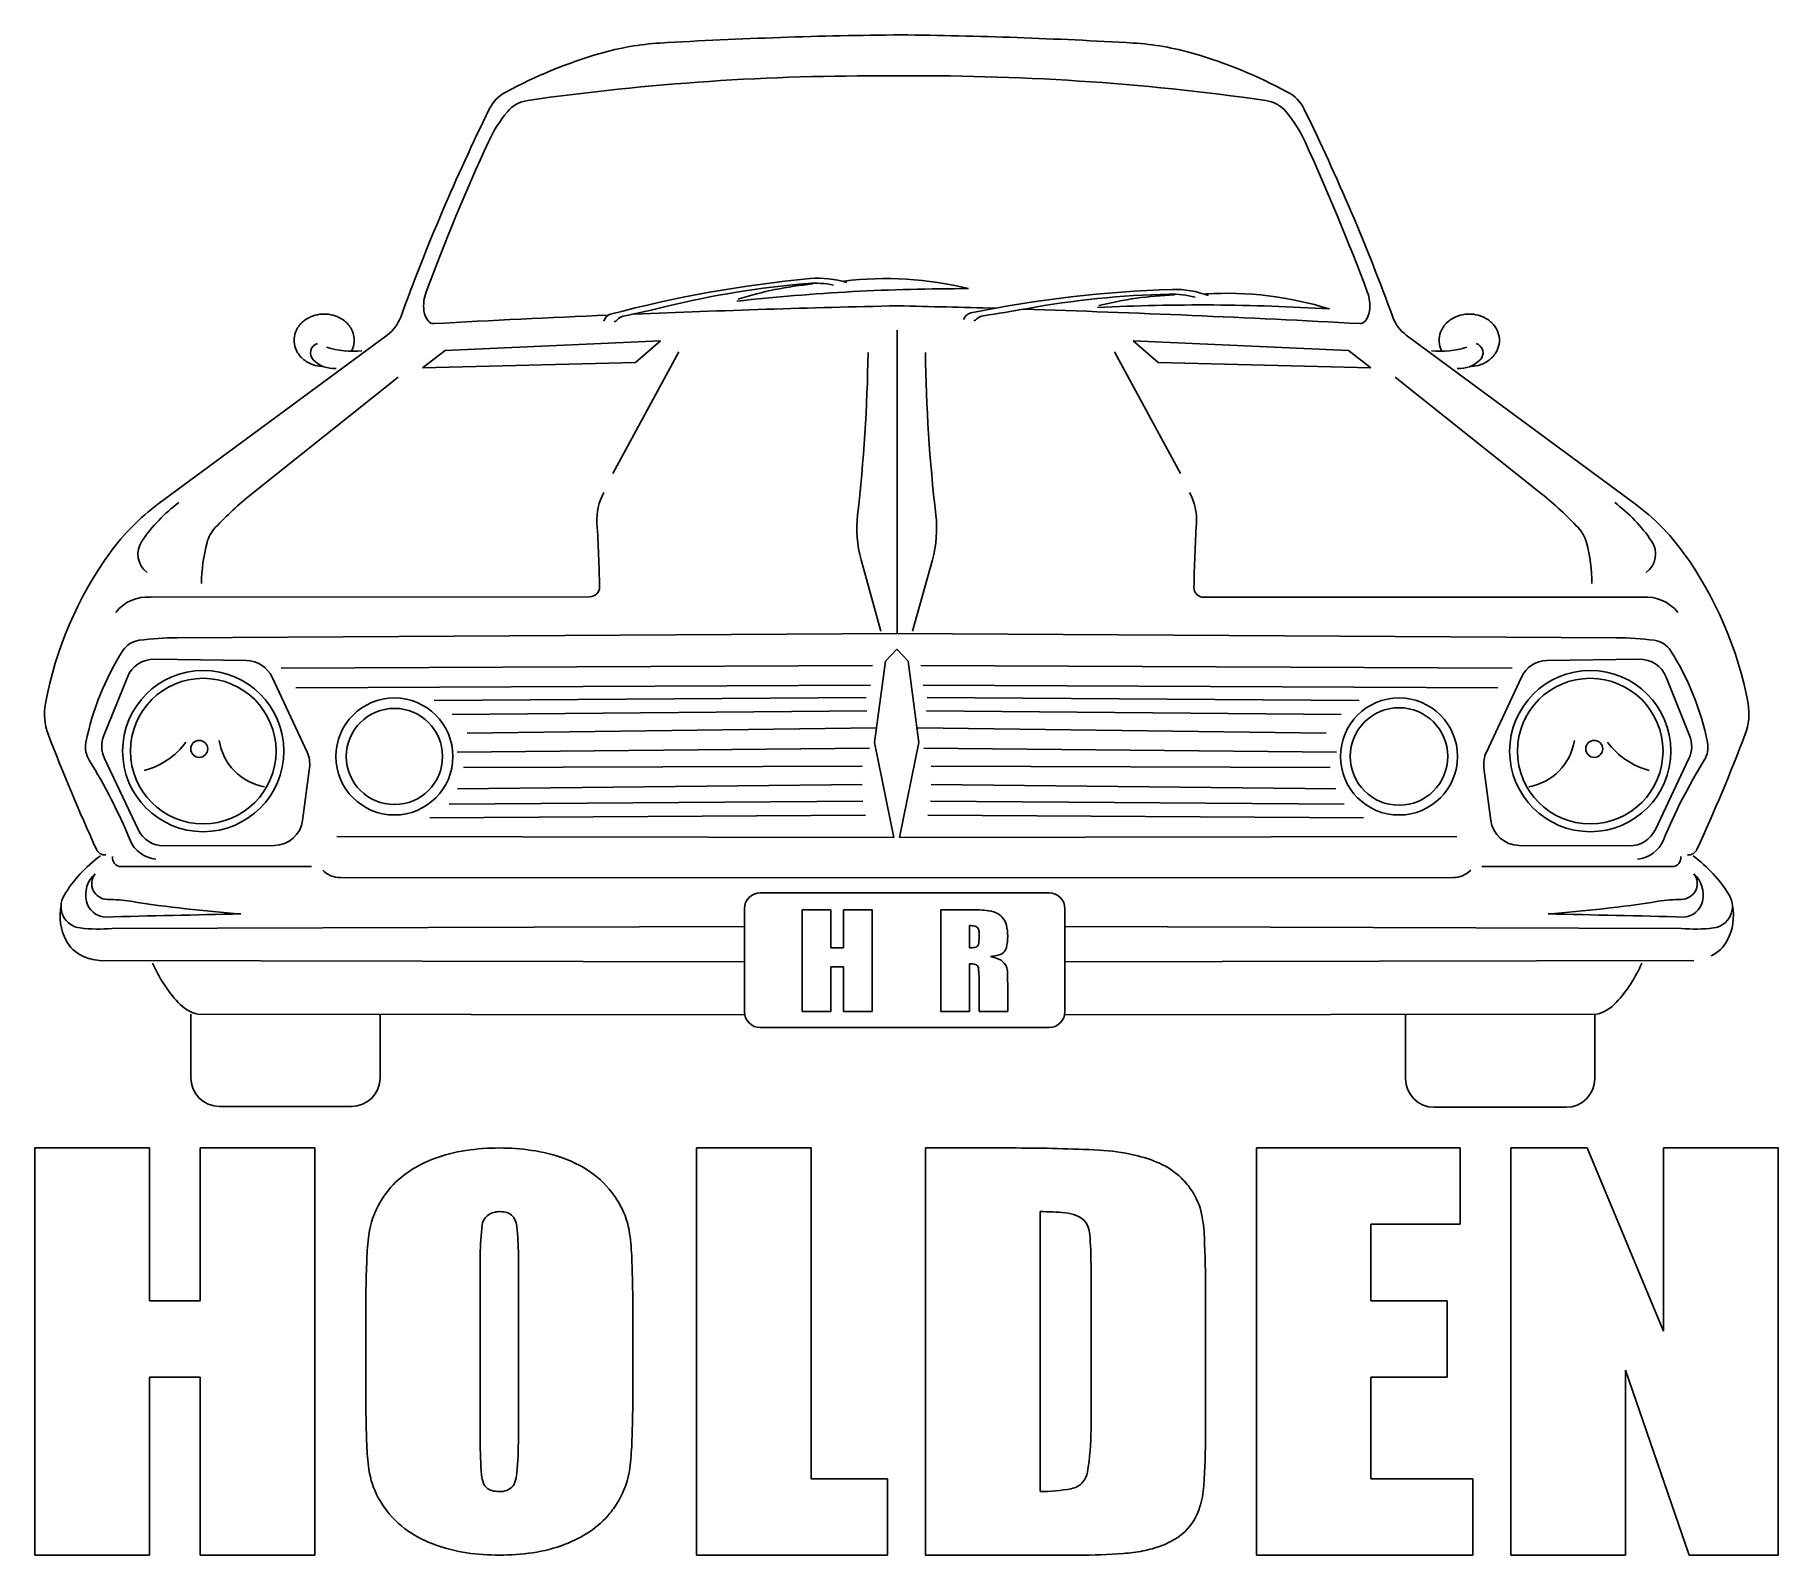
# Model space of a CAD drawing. Header units: metres. Extents: x 51 to 599, y -61 to 417.
import ezdxf

# ---------------------------------------------------------------- set-up
doc = ezdxf.new("R2010")
doc.units = ezdxf.units.M

msp = doc.modelspace()

# ---------------------------------------------------------------- linework, layer by layer
at = {"layer": 'Part1_Part1_Part1_Part1_Lay1', "color": 1}
for p, q in [((321.718852, 228.362552), (321.718852, 323.735572)), ((161.386702, 322.150783), (89.33262, 268.959023)), ((247.281917, 320.331916), (179.583895, 317.276661)), ((239.402574, 313.578195), (247.281917, 320.331916)), ((395.854083, 320.331916), (463.552105, 317.276661)), ((403.733426, 313.578195), (395.854083, 320.331916)), ((481.749298, 322.150783), (553.80338, 268.959023)), ((179.583895, 317.276661), (172.508568, 311.809363)), ((172.508568, 311.809363), (239.402574, 313.578195)), ((253.102707, 316.869769), (232.346956, 278.679188)), ((390.033293, 316.869769), (410.789044, 278.679188)), ((470.627432, 311.809363), (403.733426, 313.578195)), ((463.552105, 317.276661), (470.627432, 311.809363)), ((164.885455, 308.975622), (118.835194, 272.197226)), ((478.250545, 308.975622), (524.300806, 272.197226)), ((316.565649, 229.104079), (310.357984, 251.451672)), ((326.570351, 229.104079), (332.778016, 251.451672)), ((87.047691, 239.755094), (225.137958, 239.907256)), ((417.998762, 239.74287), (556.088309, 239.755094)), ((321.718852, 228.362552), (95.343592, 227.011006)), ((321.718852, 228.362552), (547.792408, 227.011006)), ((117.179192, 219.824335), (88.196786, 220.265691)), ((318.009207, 219.681088), (314.588819, 194.028175)), ((318.009207, 219.681088), (321.582635, 223.373963)), ((321.582635, 223.373963), (325.126793, 219.681088)), ((325.126793, 219.681088), (328.547181, 194.028175)), ((525.956808, 219.824335), (554.939214, 220.265691)), ((72.311199, 196.265579), (79.712076, 214.630721)), ((136.201511, 191.051967), (125.197801, 214.631347)), ((313.973507, 218.262139), (128.087591, 217.409451)), ((329.162493, 218.262139), (515.048409, 217.409451)), ((506.934489, 191.051967), (517.938199, 214.631347)), ((570.824801, 196.265579), (563.423924, 214.630721)), ((313.273169, 212.135074), (132.635257, 211.224623)), ((329.862831, 212.135074), (510.500743, 211.224623)), ((311.952526, 208.173146), (176.146432, 207.292717)), ((312.172633, 203.991111), (181.869217, 202.890575)), ((330.963367, 203.991111), (461.266783, 202.890575)), ((331.183474, 208.173146), (466.989568, 207.292717)), ((186.568574, 196.959936), (315.077446, 198.67013)), ((456.567426, 196.959936), (328.058554, 198.67013)), ((313.039663, 192.307888), (183.374339, 191.045939)), ((314.588819, 194.028175), (320.696655, 164.221933)), ((328.547181, 194.028175), (322.439345, 164.221933)), ((330.096337, 192.307888), (459.761661, 191.045939)), ((72.524124, 189.051147), (83.092007, 166.724634)), ((310.750667, 186.610111), (185.339875, 186.189097)), ((332.385333, 186.610111), (457.796125, 186.189097)), ((570.611876, 189.051147), (560.043993, 166.724634)), ((134.809292, 169.556841), (136.969883, 186.07901)), ((508.326708, 169.556841), (506.166117, 186.07901)), ((310.950142, 175.602753), (180.900927, 174.640478)), ((310.70323, 180.818013), (183.547693, 179.542415)), ((332.185858, 175.602753), (462.235073, 174.640478)), ((332.43277, 180.818013), (459.588307, 179.542415)), ((311.783379, 171.251564), (174.783646, 170.346213)), ((331.352621, 171.251564), (468.352354, 170.346213)), ((320.696655, 164.221933), (145.51585, 164.544996)), ((322.439345, 164.221933), (497.62015, 164.544996)), ((91.265378, 161.575162), (125.923898, 161.723911)), ((551.870622, 161.575162), (517.212102, 161.723911)), ((137.61895, 155.036994), (77.767705, 155.036994)), ((505.51705, 155.036994), (565.368295, 155.036994)), ((321.006206, 151.521366), (146.739708, 151.581253)), ((321.006206, 151.521366), (496.396292, 151.581253)), ((278.686047, 146.809905), (369.457295, 146.809905)), ((273.686047, 109.429474), (273.686047, 141.809905)), ((291.845571, 109.511047), (291.845571, 141.511047)), ((291.845571, 141.511047), (300.845571, 141.511047)), ((300.845571, 141.511047), (300.845571, 129.511047)), ((304.845571, 129.511047), (304.845571, 141.511047)), ((304.845571, 141.511047), (313.845571, 141.511047)), ((313.845571, 141.511047), (313.845571, 109.511047)), ((335.443779, 141.511), (342.100029, 141.511)), ((335.443779, 109.511), (335.443779, 141.511)), ((374.457295, 141.809905), (374.457295, 109.429474)), ((74.917646, 135.58953), (273.686047, 136.257423)), ((344.443779, 136.511), (344.443779, 129.511)), ((347.443779, 132.35475), (347.443779, 134.0735)), ((568.218354, 135.58953), (374.457295, 136.231698)), ((300.845571, 129.511047), (304.845571, 129.511047)), ((70.993354, 125.577114), (273.686047, 125.13657)), ((304.845571, 123.511047), (300.845571, 123.511047)), ((300.845571, 123.511047), (300.845571, 109.511047)), ((304.845571, 109.511047), (304.845571, 123.511047)), ((344.443779, 124.511), (344.443779, 109.511)), ((347.443779, 109.511), (347.443779, 120.5735)), ((572.142646, 125.577114), (374.457295, 125.140199)), ((356.443779, 118.245375), (356.443779, 109.511)), ((99.663218, 108.679174), (99.663218, 88.631075)), ((101.872092, 108.676463), (273.686047, 108.465618)), ((159.155851, 108.606166), (159.155851, 88.631075)), ((278.686047, 104.429474), (369.457295, 104.429474)), ((300.845571, 109.511047), (291.845571, 109.511047)), ((313.845571, 109.511047), (304.845571, 109.511047)), ((344.443779, 109.511), (335.443779, 109.511)), ((356.443779, 109.511), (347.443779, 109.511)), ((541.565908, 108.676463), (374.457295, 108.471393)), ((481.516545, 108.602772), (481.516545, 88.385789)), ((541.009179, 108.67578), (541.009179, 88.385789)), ((108.663218, 79.631075), (150.155851, 79.631075)), ((532.009179, 79.385789), (490.516545, 79.385789)), ((50.641179, -61.412157), (50.641179, 66.587843)), ((50.641179, 66.587843), (86.641179, 66.587843)), ((86.641179, 66.587843), (86.641179, 18.587843)), ((102.641179, 18.587843), (102.641179, 66.587843)), ((102.641179, 66.587843), (138.641179, 66.587843)), ((138.641179, 66.587843), (138.641179, -61.412157)), ((258.641179, -61.412157), (258.641179, 66.587843)), ((258.641179, 66.587843), (294.641179, 66.587843)), ((294.641179, 66.587843), (294.641179, -37.412157)), ((330.641179, 66.587843), (359.078679, 66.587843)), ((330.641179, -61.412157), (330.641179, 66.587843)), ((434.641179, 66.587843), (498.641179, 66.587843)), ((434.641179, -61.412157), (434.641179, 66.587843)), ((498.641179, 66.587843), (498.641179, 42.587843)), ((514.641179, -61.412157), (514.641179, 66.587843)), ((514.641179, 66.587843), (538.641179, 66.587843)), ((538.641179, 66.587843), (562.641179, 8.962843)), ((562.641179, 8.962843), (562.641179, 66.587843)), ((562.641179, 66.587843), (598.641179, 66.587843)), ((598.641179, 66.587843), (598.641179, -61.412157)), ((366.641179, 46.587843), (366.641179, -41.412157)), ((498.641179, 42.587843), (470.641179, 42.587843)), ((470.641179, 42.587843), (470.641179, 18.587843)), ((190.641179, 32.962843), (190.641179, -25.412157)), ((202.641179, -24.474657), (202.641179, 32.962843)), ((382.641179, -21.974657), (382.641179, 29.962843)), ((86.641179, 18.587843), (102.641179, 18.587843)), ((418.641179, 21.462843), (418.641179, -23.412157)), ((470.641179, 18.587843), (494.641179, 18.587843)), ((494.641179, 18.587843), (494.641179, -5.412157)), ((154.641179, -7.912157), (154.641179, 13.087843)), ((238.641179, 13.087843), (238.641179, -7.912157)), ((102.641179, -5.412157), (86.641179, -5.412157)), ((86.641179, -5.412157), (86.641179, -61.412157)), ((102.641179, -61.412157), (102.641179, -5.412157)), ((494.641179, -5.412157), (470.641179, -5.412157)), ((470.641179, -5.412157), (470.641179, -37.412157)), ((570.641179, -61.412157), (550.641179, -3.224657)), ((550.641179, -3.224657), (550.641179, -61.412157)), ((294.641179, -37.412157), (318.641179, -37.412157)), ((318.641179, -37.412157), (318.641179, -61.412157)), ((470.641179, -37.412157), (502.641179, -37.412157)), ((502.641179, -37.412157), (502.641179, -61.412157)), ((86.641179, -61.412157), (50.641179, -61.412157)), ((138.641179, -61.412157), (102.641179, -61.412157)), ((318.641179, -61.412157), (258.641179, -61.412157)), ((378.578679, -61.412157), (330.641179, -61.412157)), ((502.641179, -61.412157), (434.641179, -61.412157)), ((550.641179, -61.412157), (514.641179, -61.412157)), ((598.641179, -61.412157), (570.641179, -61.412157))]:
    msp.add_line(p, q, dxfattribs=at)
for centre, radius in [((103.556531, 191.369277), 25.335118), ((103.57873, 191.369289), 22.877467), ((539.579469, 191.369277), 25.335118), ((539.579469, 191.369277), 22.877467), ((163.669741, 189.674954), 18.393412), ((163.669741, 189.674954), 15.121948), ((479.466259, 189.674954), 18.393412), ((479.466259, 189.674954), 15.32905), ((102.313925, 192.055384), 2.665237), ((540.844274, 192.055372), 2.665237)]:
    msp.add_circle(centre, radius, dxfattribs=at)
for centre, radius, start, end in [((336.723556, -1099.741035), 1516.343569, 90.525482, 93.385), ((305.128447, -1121.44916), 1538.089634, 86.615, 89.341074), ((252.214974, 329.001116), 85.104569, 93.384636, 106.312248), ((390.921026, 329.001116), 85.104569, 73.687752, 86.615364), ((271.773777, 262.168261), 154.740604, 106.312248, 118.185799), ((371.362223, 262.168261), 154.740604, 61.814201, 73.687752), ((314.007009, -361.780546), 765.421165, 89.555572, 98.144453), ((328.744331, -364.46836), 768.136364, 81.855547, 90.656428), ((204.460258, 387.782193), 12.227553, 118.185799, 153.863479), ((207.01825, 385.803296), 10.2204, 98.144453, 140.050537), ((436.11775, 385.803296), 10.2204, 39.949463, 81.855547), ((438.675742, 387.782193), 12.227553, 26.136521, 61.814201), ((792.292503, 99.341382), 667.013662, 153.863479, 159.967569), ((231.174383, 365.570175), 41.730684, 140.050537, 155.449483), ((411.961617, 365.570175), 41.730684, 24.550517, 39.949463), ((-149.156503, 99.341382), 667.013662, 20.032431, 26.136521), ((854.791447, 80.707212), 727.329072, 155.449483, 159.469702), ((-211.655447, 80.707212), 727.329072, 20.530298, 24.550517), ((329.248805, -36.217805), 377.741101, 95.302484, 104.976827), ((297.015899, 311.078649), 28.952071, 72.18945, 95.302484), ((318.025432, 230.706053), 109.199783, 76.186585, 96.890907), ((185.447755, 331.368068), 12.590069, 159.469702, 187.349259), ((316.922476, 54.780932), 284.547551, 94.697395, 103.814062), ((342.548377, -309.121144), 645.870607, 89.862526, 96.331592), ((305.791722, 226.493825), 112.233925, 95.440394, 107.68952), ((295.949802, 310.018626), 28.449653, 78.295541, 94.697395), ((420.301096, -41.03177), 377.741101, 91.84644, 101.520784), ((413.48284, 50.544536), 284.547551, 91.241351, 100.358018), ((412.72366, 222.616134), 112.233925, 91.98435, 104.233476), ((407.934745, 306.582331), 28.449653, 74.839497, 91.241351), ((409.062804, 307.576159), 28.952071, 68.733407, 91.84644), ((425.189045, 226.083221), 109.199783, 72.730541, 93.434863), ((457.688245, 331.368068), 12.590069, 352.650741, 380.530298), ((179.394176, 330.587296), 6.486347, 187.349259, 219.047921), ((165.682747, 669.869989), 348.862881, 281.5651, 283.814), ((421.226946, -4158.193754), 4490.651828, 91.267264, 92.324289), ((220.310091, -4187.434216), 4519.935976, 88.32447, 88.711973), ((345.458748, 326.147874), 3.011885, 101.520956, 161.53293), ((299.59744, 673.632106), 348.862881, 278.109056, 280.357956), ((220.310091, -4187.434216), 4519.935976, 86.87, 88.21039), ((417.125109, -314.240525), 645.870607, 86.406482, 92.875548), ((463.741824, 330.587296), 6.486347, 320.952079, 352.650741), ((139.589822, 320.469676), 7.476098, 154.605528, 175.901131), ((139.962107, 320.292947), 7.888202, 142.25591, 154.605528), ((140.630969, 319.775169), 8.734056, 131.106292, 142.25591), ((140.953061, 319.406029), 9.223961, 119.99734, 131.106292), ((141.399185, 318.633237), 10.116282, 109.870952, 119.99734), ((141.545636, 318.22803), 10.547141, 92.802122, 109.870952), ((141.584232, 317.439468), 11.336648, 90, 92.802122), ((141.584232, 317.439468), 11.336648, 87.197878, 90), ((141.622829, 318.22803), 10.547141, 70.129048, 87.197878), ((141.769279, 318.633237), 10.116282, 60.00266, 70.129048), ((142.215403, 319.406029), 9.223961, 48.893708, 60.00266), ((142.537495, 319.775169), 8.734056, 37.74409, 48.893708), ((143.206357, 320.292947), 7.888202, 25.394472, 37.74409), ((143.578642, 320.469676), 7.476098, 4.098869, 25.394472), ((154.088466, 332.03784), 12.288946, 306.435, 339.967569), ((175.919828, 327.76901), 2.012665, 219.047921, 273.129506), ((421.226946, -4158.193754), 4490.651828, 92.430587, 93.13), ((232.407962, 325.78236), 3.011885, 104.977, 164.988974), ((232.310479, 328.113359), 1.789006, 282.806116, 319.121398), ((236.330441, 324.633785), 3.527716, 101.5651, 139.121398), ((345.501961, 328.480511), 1.789006, 279.350072, 315.665354), ((349.304854, 324.76493), 3.527716, 98.109056, 135.665354), ((467.216172, 327.76901), 2.012665, 266.870494, 320.952079), ((489.047534, 332.03784), 12.288946, 200.032431, 233.565), ((499.557358, 320.469676), 7.476098, 154.605528, 175.901131), ((499.929643, 320.292947), 7.888202, 142.25591, 154.605528), ((500.598505, 319.775169), 8.734056, 131.106292, 142.25591), ((500.920597, 319.406029), 9.223961, 119.99734, 131.106292), ((501.366721, 318.633237), 10.116282, 109.870952, 119.99734), ((501.513171, 318.22803), 10.547141, 92.802122, 109.870952), ((501.551768, 317.439468), 11.336648, 90, 92.802122), ((501.551768, 317.439468), 11.336648, 87.197878, 90), ((501.590364, 318.22803), 10.547141, 70.129048, 87.197878), ((501.736815, 318.633237), 10.116282, 60.00266, 70.129048), ((502.182939, 319.406029), 9.223961, 48.893708, 60.00266), ((502.505031, 319.775169), 8.734056, 37.74409, 48.893708), ((503.173893, 320.292947), 7.888202, 25.394472, 37.74409), ((503.546178, 320.469676), 7.476098, 4.098869, 25.394472), ((138.971054, 320.514018), 6.855743, 175.901131, 180), ((138.971054, 320.514018), 6.855743, 180, 184.098869), ((139.589822, 320.558359), 7.476098, 184.098869, 205.394472), ((140.353394, 316.541929), 3.086384, 107.037647, 224.835713), ((150.648426, 346.058988), 28.964201, 253.301036, 275.593022), ((143.578642, 320.558359), 7.476098, 334.605528, 355.901131), ((144.19741, 320.514018), 6.855743, 360, 364.098869), ((144.19741, 320.514018), 6.855743, 355.901131, 360), ((492.487574, 346.058988), 28.964201, 264.406978, 286.698964), ((498.93859, 320.514018), 6.855743, 175.901131, 180), ((498.93859, 320.514018), 6.855743, 180, 184.098869), ((499.557358, 320.558359), 7.476098, 184.098869, 205.394472), ((502.782606, 316.541929), 3.086384, 315.164287, 432.962353), ((503.546178, 320.558359), 7.476098, 334.605528, 355.901131), ((504.164946, 320.514018), 6.855743, 0, 4.098869), ((504.164946, 320.514018), 6.855743, 355.901131, 360), ((139.962107, 320.735089), 7.888202, 205.394472, 217.74409), ((140.630969, 321.252867), 8.734056, 217.74409, 228.893708), ((140.953061, 321.622006), 9.223961, 228.893708, 240.00266), ((141.399185, 322.394799), 10.116282, 240.00266, 250.129048), ((141.545636, 322.800005), 10.547141, 250.129048, 267.197878), ((144.765223, 320.92853), 9.307839, 224.835713, 273.815438), ((-183.725943, 322.956532), 496.30924, 353.364, 359.275943), ((826.862143, 322.956132), 496.30924, 180.724057, 186.636), ((498.370777, 320.92853), 9.307839, 266.184562, 315.164287), ((501.590364, 322.800005), 10.547141, 272.802122, 289.870952), ((501.736815, 322.394799), 10.116282, 289.870952, 299.99734), ((502.182939, 321.622006), 9.223961, 299.99734, 311.106292), ((502.505031, 321.252867), 8.734056, 311.106292, 322.25591), ((503.173893, 320.735089), 7.888202, 322.25591, 334.605528), ((130.586355, 213.076308), 69.460409, 126.435483, 143.984559), ((126.298319, 228.733698), 50.856297, 126.753691, 145.719124), ((186.936838, 186.9271), 109.127578, 128.612883, 136.812677), ((245.24692, 264.096164), 17.934145, 151.443387, 183.498999), ((397.88908, 264.096164), 17.934145, 356.501001, 388.556613), ((456.199162, 186.9271), 109.127578, 43.187323, 51.387117), ((516.837681, 228.733698), 50.856297, 34.280876, 53.246309), ((512.549645, 213.076308), 69.460409, 36.015441, 53.564517), ((345.938407, 261.335123), 36.92762, 173.36414, 195.524111), ((297.197593, 261.335123), 36.92762, 344.475889, 366.63586), ((115.396883, 254.077808), 11.00937, 136.812677, 165.078114), ((-232.44825, 234.887454), 460.653176, 1.004088, 3.498999), ((875.58425, 234.887454), 460.653176, 176.501001, 179.016495), ((527.739117, 254.077808), 11.00937, 14.921886, 43.187323), ((169.192041, 185.011736), 117.189008, 143.984559, 169.533438), ((90.236116, 253.316031), 7.212585, 145.719124, 233.84569), ((154.684954, 243.607989), 51.668559, 165.078114, 179.529782), ((488.451046, 243.607989), 51.668559, 0.470218, 14.921886), ((552.899884, 253.316031), 7.212585, 306.15431, 394.280876), ((473.943959, 185.011736), 117.189008, 10.466562, 36.015441), ((225.134652, 242.907254), 3, 270.063134, 361.004088), ((417.998496, 242.74287), 3, 179.016495, 270.005072), ((86.011335, 227.114953), 12.682555, 85.312845, 141.751851), ((557.124665, 227.114953), 12.682555, 38.248149, 94.687155), ((84.354056, 219.120261), 7.154894, 97.265295, 147.429591), ((95.976541, 127.954463), 99.058566, 90.366102, 97.265295), ((547.159459, 127.954463), 99.058566, 82.734705, 89.633898), ((558.781944, 219.120261), 7.154894, 32.570409, 82.734705), ((149.261749, 177.657275), 84.175591, 147.429591, 168.733968), ((88.059746, 211.266735), 9, 89.127543, 158.051302), ((117.042152, 210.825378), 9, 25.016893, 89.127543), ((526.093848, 210.825378), 9, 90.872457, 154.983107), ((555.076254, 211.266735), 9, 21.948698, 90.872457), ((493.874251, 177.657275), 84.175591, 11.266032, 32.570409), ((71.584847, 203.043246), 17.930257, 169.533438, 200.855421), ((571.551153, 203.043246), 17.930257, 339.144579, 370.466562), ((609.704912, 408.051717), 593.778916, 200.855421, 204.646535), ((74.350322, 192.579877), 7.792308, 168.733968, 211.875726), ((80.658869, 192.901593), 9, 158.051302, 205.329753), ((78.942704, 208.287977), 23.815564, 284.842246, 323.628254), ((125.751206, 197.303105), 17.375077, 188.70984, 260.343146), ((517.406993, 197.303093), 17.375077, 279.656854, 351.29016), ((564.215494, 208.287965), 23.815564, 216.371746, 255.157754), ((562.477131, 192.901593), 9, 334.670247, 381.948698), ((33.431088, 408.051717), 593.778916, 335.353465, 339.144579), ((568.785678, 192.579877), 7.792308, 328.124274, 371.266032), ((-76.107945, 99.016271), 169.385113, 22.342854, 31.875726), ((128.045863, 187.245998), 9, 352.549751, 385.016893), ((515.090137, 187.245998), 9, 154.983107, 187.450249), ((719.243945, 99.016271), 169.385113, 148.124274, 157.657146), ((91.226751, 170.575079), 9, 205.329753, 270.245903), ((125.885271, 170.723828), 9, 270.245903, 352.549751), ((517.250729, 170.723828), 9, 187.450249, 269.754097), ((551.909249, 170.575079), 9, 269.754097, 334.670247), ((72.727445, 161.6765), 2.978148, 204.646535, 274.544217), ((89.600367, 167.123036), 9.773409, 202.342854, 264.795431), ((553.535633, 167.123036), 9.773409, 275.204569, 337.657146), ((570.408555, 161.6765), 2.978148, 265.455783, 335.353465), ((95.671577, 124.488549), 41.793922, 125.790818, 149.048203), ((77.767705, 157.759109), 2.722115, 170.201812, 270), ((146.689009, 159.321322), 7.740235, 223.981741, 270.375295), ((496.446991, 159.321322), 7.740235, 269.624705, 316.018259), ((565.368295, 157.759109), 2.722115, 270, 369.798188), ((547.464423, 124.488549), 41.793922, 30.951797, 54.209182), ((75.523696, 146.178029), 8.902352, 132.114831, 193.533363), ((73.481887, 149.727995), 4.975655, 142.138694, 269.42275), ((568.238113, 149.727995), 4.975655, 270.57725, 397.861306), ((566.196304, 146.178029), 8.902352, 346.466637, 407.885169), ((75.219796, 139.60918), 16.662778, 168.852026, 207.710888), ((65.646774, 142.494909), 6.78367, 149.048203, 263.328016), ((73.10008, 145.594678), 6.40952, 193.533363, 265.414078), ((72.923597, 94.316017), 50.439135, 81.049966, 89.42275), ((145.257077, 553.603596), 414.509477, 261.049966, 265.872363), ((278.686047, 141.809905), 5, 90, 180), ((369.457295, 141.809905), 5, 0, 90), ((496.462923, 553.603596), 414.509477, 274.127637, 278.950034), ((568.796403, 94.316017), 50.439135, 90.57725, 98.950034), ((568.61992, 145.594678), 6.40952, 274.585922, 346.466637), ((577.489226, 142.494909), 6.78367, 276.671984, 390.951797), ((567.916204, 139.60918), 16.662778, 332.289112, 371.147974), ((282.888636, -8256.505327), 8398.344468, 91.142583, 91.43488), ((342.100029, -9.140729), 150.651729, 87.595109, 90), ((347.616107, 122.200947), 19.194272, 79.494936, 87.595109), ((349.71636, 133.527308), 7.674831, 76.107862, 79.494936), ((350.02117, 134.759715), 6.40529, 39.559668, 76.107862), ((350.885702, 135.473893), 5.283922, 13.201695, 39.559668), ((358.831364, -8256.505327), 8398.344468, 88.56512, 88.857417), ((70.388186, 137.071357), 11.205214, 207.710888, 244.107873), ((70.725416, 185.91052), 50.495315, 263.328016, 274.762301), ((344.443779, 128.119972), 8.391028, 78.384074, 90), ((345.78674, 134.653152), 1.721246, 53.806793, 78.384074), ((346.052667, 135.016586), 1.270912, 14.52673, 53.806793), ((338.840911, 132.35475), 8.602868, 347.809148, 360), ((342.413032, 134.0735), 5.030746, 360, 374.52673), ((340.786153, 133.10475), 15.657626, 0, 13.201695), ((341.169436, 133.10475), 15.274343, 346.819079, 360), ((572.410584, 185.91052), 50.495315, 265.237699, 276.671984), ((572.747814, 137.071357), 11.205214, 295.892127, 332.289112), ((71.727753, 139.831053), 14.272845, 244.107873, 267.050581), ((344.443779, 139.443861), 9.932861, 270, 279.625107), ((345.764774, 131.654426), 2.032208, 279.625107, 299.962184), ((346.288601, 130.745747), 0.983355, 299.962184, 347.809148), ((349.924746, 140.784572), 14.034058, 274.419871, 285.842925), ((347.872601, 112.423193), 14.706792, 65.867756, 77.697274), ((352.840779, 130.50892), 3.352659, 285.842925, 318.254116), ((353.049769, 130.322417), 3.072552, 318.254116, 346.819079), ((129.33464, 142.902084), 45.477776, 203.559502, 222.250985), ((344.443779, 115.972134), 8.538867, 77.51682, 90), ((346.03957, 123.180297), 1.156173, 36.645649, 77.51682), ((345.825124, 123.02077), 1.423447, 9.12111, 36.645649), ((330.58227, 120.5735), 16.861508, 360, 369.12111), ((352.508916, 122.772177), 3.366736, 43.486878, 65.867756), ((349.359983, 119.78532), 7.706908, 33.061326, 43.486878), ((353.292016, 122.3448), 3.015233, 15.212583, 33.061326), ((351.878436, 121.960405), 4.480144, 2.627513, 15.212583), ((270.924972, 118.245375), 85.518807, 0, 2.627513), ((514.10336, 142.902084), 45.477776, 317.749015, 336.440498), ((104.632905, 120.463833), 12.106369, 222.250985, 256.817926), ((538.805095, 120.463833), 12.106369, 283.182074, 317.749015), ((278.686047, 109.429474), 5, 180, 270), ((369.457295, 109.429474), 5, 270, 360), ((108.663218, 88.631075), 9, 180, 270), ((150.155851, 88.631075), 9, 270, 360), ((490.516545, 88.385789), 9, 180, 270), ((532.009179, 88.385789), 9, 270, 360), ((192.879591, 19.081053), 47.237105, 98.201539, 110.996943), ((196.641179, -7.017597), 73.60544, 90, 98.201539), ((196.641179, -4.333291), 70.921134, 81.729371, 90), ((199.522503, 15.488594), 50.890928, 70.19403, 81.729371), ((359.078679, -438.326933), 504.914776, 87.034838, 90), ((381.836277, 1.025174), 64.973664, 77.140007, 87.034838), ((189.988622, 26.613484), 39.168944, 110.996943, 123.676202), ((203.49324, 26.514135), 39.17217, 59.939463, 70.19403), ((207.919444, 34.161874), 30.335926, 40.049728, 59.939463), ((386.329425, 20.706425), 44.786043, 66.480243, 77.140007), ((395.29327, 41.302434), 22.32394, 45, 66.480243), ((184.476804, 34.885549), 29.228764, 123.676202, 140.695302), ((392.254044, 38.263208), 26.622054, 33.741822, 45), ((182.321379, 35.850049), 26.903174, 149.34054, 172.618182), ((185.86386, 33.750066), 31.021317, 140.695302, 149.34054), ((206.687886, 33.126651), 31.944784, 28.822728, 40.049728), ((397.611733, 41.841995), 20.179031, 11.421186, 33.741822), ((195.697135, 41.816355), 4.454459, 141.009006, 172.22674), ((196.247723, 41.370641), 5.162844, 100.690877, 141.009006), ((196.828679, 38.293331), 8.294512, 90, 100.690877), ((196.828679, 38.545477), 8.042366, 74.186052, 90), ((197.949985, 42.504407), 3.927703, 24.775141, 74.186052), ((195.02881, 41.156172), 7.145, 6.529538, 24.775141), ((212.261713, 36.193768), 25.582806, 7.765166, 28.822728), ((366.641179, -36.543893), 83.131736, 84.493538, 90), ((373.442061, 34.002571), 12.258218, 68.40469, 84.493538), ((374.900333, 37.686627), 8.296044, 53.117718, 68.40469), ((376.58721, 39.934783), 5.485393, 18.225075, 53.117718), ((371.46301, 36.559425), 46.856011, 2.444991, 11.421186), ((241.276919, 28.212084), 86.351422, 172.618182, 177.846067), ((260.554454, 32.962843), 69.913275, 172.22674, 180), ((123.445012, 32.962843), 79.196167, 360, 366.529538), ((157.365465, 28.707916), 80.987103, 2.117066, 7.765166), ((372.367294, 38.545299), 9.928179, 4.613311, 18.225075), ((266.006506, 29.962843), 116.634674, 360, 364.613311), ((17.905338, 21.462843), 400.735841, 0, 2.444991), ((643.400385, 13.087843), 488.759206, 177.846067, 180), ((-265.180182, 13.087843), 503.821361, 0, 2.117066), ((658.46254, -7.912157), 503.821361, 180, 182.117066), ((-250.118027, -7.912157), 488.759206, 357.846067, 360), ((235.916894, -23.53223), 80.987103, 182.117066, 187.765166), ((331.615179, -25.412157), 140.974, 180, 184.392676), ((69.628731, -24.474657), 133.012448, 355.150148, 360), ((152.00544, -23.036398), 86.351422, 352.618182, 357.846067), ((302.445288, -21.974657), 80.195892, 350.431198, 360), ((180.013336, -23.412157), 238.627844, 356.113368, 360), ((181.020645, -31.018082), 25.582806, 187.765166, 208.822728), ((199.925829, -35.528167), 8.896679, 184.392676, 201.921779), ((191.784088, -34.83937), 10.418164, 339.577667, 355.150148), ((210.96098, -30.674363), 26.903174, 329.34054, 352.618182), ((375.137864, -34.228976), 6.477651, 320.136378, 350.431198), ((186.594473, -27.950965), 31.944784, 208.822728, 220.049728), ((195.211943, -37.425219), 3.815387, 201.921779, 255.691433), ((196.578679, -32.066645), 9.345512, 255.691433, 270), ((196.578679, -28.68818), 12.723977, 270, 275.520598), ((197.374384, -36.920863), 4.45293, 275.520598, 339.577667), ((366.641179, 13.171183), 54.58334, 270, 280.32618), ((375.302704, -34.366626), 6.262896, 280.32618, 320.136378), ((389.063218, -37.614746), 29.096063, 342.400749, 356.113368), ((185.362914, -28.986188), 30.335926, 220.049728, 239.939463), ((208.805555, -29.709863), 29.228764, 303.676202, 320.695302), ((207.418498, -28.57438), 31.021317, 320.695302, 329.34054), ((400.611605, -41.809459), 16.793279, 305.354156, 336.384981), ((396.182207, -39.87292), 21.627506, 336.384981, 342.400749), ((203.293736, -21.437798), 39.168944, 290.996943, 303.676202), ((189.789119, -21.338449), 39.17217, 239.939463, 250.19403), ((193.759856, -10.312908), 50.890928, 250.19403, 261.729371), ((200.402768, -13.905367), 47.237105, 278.201539, 290.996943), ((389.272657, -10.311541), 50.720594, 274.070418, 281.003541), ((392.061555, -24.654448), 36.10906, 281.003541, 290.803412), ((396.236131, -35.642124), 24.355077, 290.803412, 305.354156), ((196.641179, 9.508977), 70.921134, 261.729371, 270), ((196.641179, 12.193283), 73.60544, 270, 278.201539), ((378.578679, 139.965083), 201.37724, 270, 274.070418)]:
    msp.add_arc(centre, radius, start, end, dxfattribs=at)

doc.saveas('drawing.dxf')
